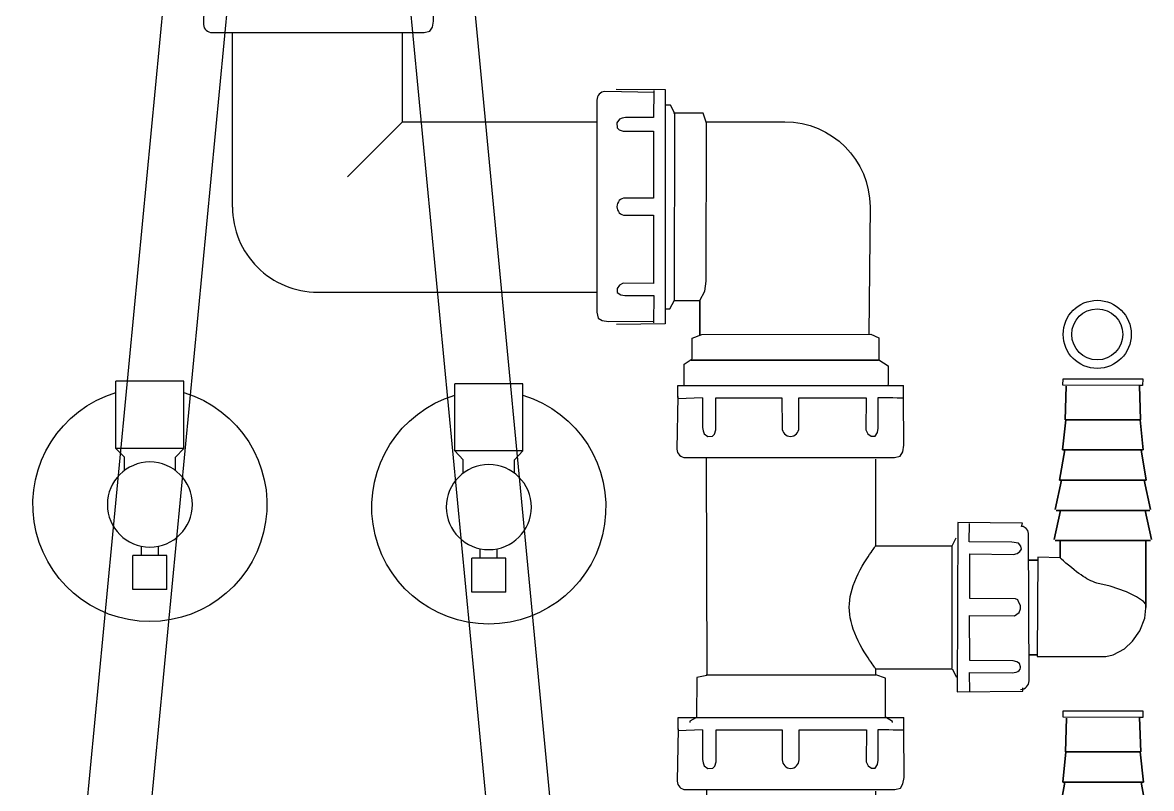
# Model space of a CAD drawing. Header units: millimetres. Extents: x 976 to 9349, y -1578 to 2211.
# Drawn here: x 2377.86 to 2404.39, y 1583.24 to 1601.24 of the extents above; entities that cross this region are included whole.
import ezdxf

# ---------------------------------------------------------------- set-up
doc = ezdxf.new("R2010")
doc.units = ezdxf.units.MM
for name, color, linetype in [('Inst - odpływ', 35, 'Continuous'), ('Inst - woda', 220, 'Continuous'), ('Meble wnętrze', 52, 'Continuous')]:
    doc.layers.add(name, color=color, linetype=linetype)

# ---------------------------------------------------------------- blocks, each defined once
blk = doc.blocks.new('Z$W@#21502')
for p, q in [((3.15, 4.9), (2.35, 4.9)), ((2.35, 4.9), (2.35, 4.1)), ((3.15, 4.9), (3.15, 4.1)), ((3.15, 4.1), (2.35, 4.1)), ((2.55, 4.1), (2.55, 3.88)), ((2.95, 4.1), (2.95, 3.88)), ((2.15, 2.1), (2.15, 1.787)), ((3.35, 2.1), (3.35, 1.787)), ((1.95, 1.579), (2.15, 1.787)), ((3.55, 1.579), (3.35, 1.787)), ((1.95, 1.579), (1.95, 0)), ((3.55, 1.579), (1.95, 1.579)), ((3.55, 1.579), (3.55, 0)), ((3.55, 0), (1.95, 0))]:
    blk.add_line(p, q)
blk.add_circle((2.75, 2.9), 1)
blk.add_arc((2.75, 2.9), 2.75, 286.9124, 253.0876)
blk = doc.blocks.new('Z$W@#28199')
for p, q in [((5, 60), (0, 7.5)), ((6.514, 60), (1.5, 7.5)), ((8.486, 60), (13.5, 7.5)), ((10, 60), (15, 7.5))]:
    blk.add_line(p, q)
blk = doc.blocks.new('Z$W@#17160')
for p, q in [((29.171, 28.973), (29.17, 33.073)), ((33.171, 30.973), (33.17, 33.073)), ((31.877, 29.679), (33.171, 30.973)), ((33.171, 30.973), (37.736, 30.974)), ((31.171, 26.973), (37.737, 26.974)), ((39.64, 24.778), (44.943, 24.778)), ((39.64, 24.496), (39.64, 24.778)), ((39.786, 24.778), (44.579, 24.778)), ((44.943, 24.489), (44.943, 24.778)), ((40.218, 24.488), (39.64, 24.465)), ((39.646, 16.973), (44.949, 16.973)), ((39.646, 16.691), (39.646, 16.973)), ((44.949, 16.684), (44.949, 16.973)), ((40.223, 16.683), (39.645, 16.66))]:
    blk.add_line(p, q)
blk.add_arc((31.171, 28.973), 2, 180, 270.0226)
at = {"lineweight": -3}
for points, knots in [([(28.514, 34.432), (28.514, 34.432), (28.493, 33.262), (28.493, 33.262), (28.493, 33.262), (28.493, 33.157), (28.583, 33.073), (28.693, 33.073), (28.693, 33.073), (28.693, 33.073), (33.68, 33.073), (33.68, 33.073), (33.68, 33.073), (33.68, 33.073), (33.814, 33.106), (33.814, 33.106), (33.814, 33.106), (33.814, 33.106), (33.874, 33.201), (33.874, 33.201), (33.874, 33.201), (33.874, 33.201), (33.899, 33.345), (33.899, 33.345), (33.899, 33.345), (33.899, 33.345), (33.89, 34.424), (33.89, 34.424)], [0, 0, 0, 0, 0.125, 0.125, 0.125, 0.125, 0.25, 0.25, 0.25, 0.25, 0.375, 0.375, 0.375, 0.375, 0.5, 0.5, 0.5, 0.5, 0.625, 0.625, 0.625, 0.625, 0.75, 0.75, 0.75, 0.75, 1, 1, 1, 1]), ([(39.095, 31.664), (39.095, 31.664), (37.925, 31.685), (37.925, 31.685), (37.925, 31.685), (37.821, 31.685), (37.736, 31.595), (37.736, 31.485), (37.736, 31.485), (37.736, 31.485), (37.737, 26.499), (37.737, 26.499), (37.737, 26.499), (37.737, 26.499), (37.769, 26.364), (37.769, 26.364), (37.769, 26.364), (37.769, 26.364), (37.865, 26.304), (37.865, 26.304), (37.865, 26.304), (37.865, 26.304), (38.009, 26.279), (38.009, 26.279), (38.009, 26.279), (38.009, 26.279), (39.087, 26.288), (39.087, 26.288)], [0, 0, 0, 0, 0.125, 0.125, 0.125, 0.125, 0.25, 0.25, 0.25, 0.25, 0.375, 0.375, 0.375, 0.375, 0.5, 0.5, 0.5, 0.5, 0.625, 0.625, 0.625, 0.625, 0.75, 0.75, 0.75, 0.75, 1, 1, 1, 1]), ([(38.193, 31.744), (38.193, 31.744), (39.344, 31.735), (39.344, 31.735), (39.344, 31.735), (39.344, 31.735), (39.344, 26.228), (39.344, 26.228), (39.344, 26.228), (39.344, 26.228), (38.201, 26.212), (38.201, 26.212)], [0, 0, 0, 0, 0.25, 0.25, 0.25, 0.25, 0.5, 0.5, 0.5, 0.5, 1, 1, 1, 1]), ([(39.076, 31.714), (39.076, 31.714), (39.069, 31.079), (39.069, 31.079), (39.069, 31.079), (39.069, 31.079), (38.409, 31.079), (38.409, 31.079), (38.409, 31.079), (38.409, 31.079), (38.334, 31.063), (38.334, 31.063), (38.334, 31.063), (38.334, 31.063), (38.268, 31.04), (38.268, 31.04), (38.268, 31.04), (38.268, 31.04), (38.208, 30.954), (38.208, 30.954), (38.208, 30.954), (38.208, 30.954), (38.216, 30.836), (38.216, 30.836), (38.216, 30.836), (38.216, 30.836), (38.26, 30.789), (38.26, 30.789), (38.26, 30.789), (38.26, 30.789), (38.357, 30.758), (38.357, 30.758), (38.357, 30.758), (38.357, 30.758), (39.069, 30.758), (39.069, 30.758), (39.069, 30.758), (39.069, 30.758), (39.069, 29.182), (39.069, 29.182), (39.069, 29.182), (39.069, 29.182), (38.398, 29.182), (38.398, 29.182), (38.398, 29.182), (38.294, 29.182), (38.209, 29.092), (38.209, 28.981), (38.209, 28.981), (38.209, 28.871), (38.294, 28.781), (38.398, 28.781), (38.398, 28.781), (38.398, 28.781), (39.069, 28.783), (39.069, 28.783), (39.069, 28.783), (39.069, 28.783), (39.069, 27.176), (39.069, 27.176), (39.069, 27.176), (39.069, 27.176), (38.357, 27.184), (38.357, 27.184), (38.357, 27.184), (38.357, 27.184), (38.268, 27.137), (38.268, 27.137), (38.268, 27.137), (38.268, 27.137), (38.216, 27.058), (38.216, 27.058), (38.216, 27.058), (38.216, 27.058), (38.216, 26.964), (38.216, 26.964), (38.216, 26.964), (38.216, 26.964), (38.297, 26.909), (38.297, 26.909), (38.297, 26.909), (38.297, 26.909), (38.394, 26.894), (38.394, 26.894), (38.394, 26.894), (38.394, 26.894), (39.076, 26.894), (39.076, 26.894), (39.076, 26.894), (39.076, 26.894), (39.069, 26.251), (39.069, 26.251)], [0, 0, 0, 0, 0.041667, 0.041667, 0.041667, 0.041667, 0.083333, 0.083333, 0.083333, 0.083333, 0.125, 0.125, 0.125, 0.125, 0.166667, 0.166667, 0.166667, 0.166667, 0.208333, 0.208333, 0.208333, 0.208333, 0.25, 0.25, 0.25, 0.25, 0.291667, 0.291667, 0.291667, 0.291667, 0.333333, 0.333333, 0.333333, 0.333333, 0.375, 0.375, 0.375, 0.375, 0.416667, 0.416667, 0.416667, 0.416667, 0.458333, 0.458333, 0.458333, 0.458333, 0.5, 0.5, 0.5, 0.5, 0.541667, 0.541667, 0.541667, 0.541667, 0.583333, 0.583333, 0.583333, 0.583333, 0.625, 0.625, 0.625, 0.625, 0.666667, 0.666667, 0.666667, 0.666667, 0.708333, 0.708333, 0.708333, 0.708333, 0.75, 0.75, 0.75, 0.75, 0.791667, 0.791667, 0.791667, 0.791667, 0.833333, 0.833333, 0.833333, 0.833333, 0.875, 0.875, 0.875, 0.875, 0.916667, 0.916667, 0.916667, 0.916667, 1, 1, 1, 1]), ([(39.353, 26.582), (39.353, 26.582), (39.454, 26.582), (39.454, 26.582), (39.454, 26.582), (39.454, 26.582), (39.558, 26.781), (39.558, 26.781), (39.558, 26.781), (39.558, 26.781), (39.571, 31.172), (39.571, 31.172), (39.571, 31.172), (39.571, 31.172), (39.467, 31.364), (39.467, 31.364), (39.467, 31.364), (39.467, 31.364), (39.343, 31.369), (39.343, 31.369)], [0, 0, 0, 0, 0.166667, 0.166667, 0.166667, 0.166667, 0.333333, 0.333333, 0.333333, 0.333333, 0.5, 0.5, 0.5, 0.5, 0.666667, 0.666667, 0.666667, 0.666667, 1, 1, 1, 1]), ([(39.554, 26.772), (39.554, 26.772), (40.154, 26.772), (40.154, 26.772), (40.154, 26.772), (40.154, 26.772), (40.154, 26.772), (40.154, 26.772), (40.154, 26.772), (40.154, 26.772), (40.275, 26.994), (40.275, 26.994), (40.275, 26.994), (40.275, 26.994), (40.303, 27.23), (40.303, 27.23), (40.303, 27.23), (40.303, 27.23), (40.317, 30.944), (40.317, 30.944), (40.317, 30.944), (40.317, 30.944), (40.233, 31.179), (40.233, 31.179), (40.233, 31.179), (40.233, 31.179), (39.54, 31.179), (39.54, 31.179)], [0, 0, 0, 0, 0.125, 0.125, 0.125, 0.125, 0.25, 0.25, 0.25, 0.25, 0.375, 0.375, 0.375, 0.375, 0.5, 0.5, 0.5, 0.5, 0.625, 0.625, 0.625, 0.625, 0.75, 0.75, 0.75, 0.75, 1, 1, 1, 1]), ([(40.317, 30.972), (40.317, 30.972), (42.156, 30.976), (42.156, 30.976), (42.156, 30.976), (43.261, 30.976), (44.157, 30.08), (44.157, 28.974), (44.157, 28.974), (44.157, 28.974), (44.128, 25.996), (44.128, 25.996)], [0, 0, 0, 0, 0.25, 0.25, 0.25, 0.25, 0.5, 0.5, 0.5, 0.5, 1, 1, 1, 1]), ([(40.154, 26.772), (40.154, 26.772), (40.154, 26.772), (40.154, 26.772), (40.154, 26.772), (40.154, 26.772), (40.154, 25.972), (40.154, 25.972), (40.154, 25.972), (40.154, 25.972), (40.154, 26.772), (40.154, 26.772)], [0, 0, 0, 0, 0.25, 0.25, 0.25, 0.25, 0.5, 0.5, 0.5, 0.5, 1, 1, 1, 1]), ([(39.786, 24.778), (39.786, 24.778), (39.786, 25.28), (39.786, 25.28), (39.786, 25.28), (39.786, 25.28), (39.98, 25.403), (39.98, 25.403), (39.98, 25.403), (39.98, 25.403), (39.973, 25.888), (39.973, 25.888), (39.973, 25.888), (39.973, 25.888), (40.207, 25.98), (40.207, 25.98), (40.207, 25.98), (40.207, 25.98), (44.177, 25.987), (44.177, 25.987), (44.177, 25.987), (44.177, 25.987), (44.367, 25.896), (44.367, 25.896), (44.367, 25.896), (44.367, 25.896), (44.367, 25.38), (44.367, 25.38), (44.367, 25.38), (44.367, 25.38), (44.587, 25.243), (44.587, 25.243), (44.587, 25.243), (44.587, 25.243), (44.58, 24.833), (44.579, 24.778)], [0, 0, 0, 0, 0.1, 0.1, 0.1, 0.1, 0.2, 0.2, 0.2, 0.2, 0.3, 0.3, 0.3, 0.3, 0.4, 0.4, 0.4, 0.4, 0.5, 0.5, 0.5, 0.5, 0.6, 0.6, 0.6, 0.6, 0.7, 0.7, 0.7, 0.7, 0.8, 0.8, 0.8, 0.8, 0.9867845, 0.9867845, 0.9867845, 0.9867845]), ([(44.358, 25.371), (44.358, 25.371), (39.954, 25.371), (39.954, 25.371), (39.954, 25.371), (39.954, 25.371), (44.358, 25.371), (44.358, 25.371)], [0, 0, 0, 0, 0.333333, 0.333333, 0.333333, 0.333333, 1, 1, 1, 1])]:
    blk.add_open_spline(points, degree=3, knots=knots, dxfattribs=at)
for points, knots in [([(48.693, 24.935), (48.693, 24.935), (48.692, 24.785), (48.692, 24.785), (48.692, 24.785), (48.692, 24.785), (50.488, 24.779), (50.488, 24.779), (50.488, 24.779), (50.488, 24.779), (50.564, 24.779), (50.564, 24.779), (50.564, 24.779), (50.564, 24.779), (50.566, 24.935), (50.566, 24.935), (50.566, 24.935), (50.566, 24.935), (48.693, 24.935), (48.693, 24.935)], [0, 0, 0, 0, 0.166667, 0.166667, 0.166667, 0.166667, 0.333333, 0.333333, 0.333333, 0.333333, 0.5, 0.5, 0.5, 0.5, 0.666667, 0.666667, 0.666667, 0.666667, 1, 1, 1, 1]), ([(48.771, 24.764), (48.771, 24.764), (48.743, 23.972), (48.743, 23.972), (48.743, 23.972), (48.743, 23.972), (50.503, 23.972), (50.503, 23.972), (50.503, 23.972), (50.503, 23.972), (48.743, 23.972), (48.743, 23.972), (48.743, 23.972), (48.743, 23.972), (48.771, 24.764), (48.771, 24.764)], [0, 0, 0, 0, 0.2, 0.2, 0.2, 0.2, 0.4, 0.4, 0.4, 0.4, 0.6, 0.6, 0.6, 0.6, 1, 1, 1, 1]), ([(50.488, 24.785), (50.488, 24.785), (50.488, 24.779), (50.488, 24.779), (50.488, 24.779), (50.488, 24.779), (50.517, 23.972), (50.517, 23.972), (50.517, 23.972), (50.517, 23.972), (50.503, 23.972), (50.503, 23.972), (50.503, 23.972), (50.503, 23.972), (50.576, 23.262), (50.576, 23.262), (50.576, 23.262), (50.576, 23.262), (50.527, 23.262), (50.527, 23.262), (50.527, 23.262), (50.527, 23.262), (50.651, 22.552), (50.651, 22.552), (50.651, 22.552), (50.651, 22.552), (50.601, 22.552), (50.601, 22.552), (50.601, 22.552), (50.601, 22.552), (50.75, 21.866), (50.75, 21.866), (50.75, 21.866), (50.75, 21.866), (50.601, 22.552), (50.601, 22.552), (50.601, 22.552), (50.601, 22.552), (50.651, 22.552), (50.651, 22.552), (50.651, 22.552), (50.651, 22.552), (50.527, 23.262), (50.527, 23.262), (50.527, 23.262), (50.527, 23.262), (50.576, 23.262), (50.576, 23.262), (50.576, 23.262), (50.576, 23.262), (50.503, 23.972), (50.503, 23.972), (50.503, 23.972), (50.503, 23.972), (50.517, 23.972), (50.517, 23.972), (50.517, 23.972), (50.517, 23.972), (50.488, 24.779), (50.488, 24.779), (50.488, 24.779), (50.488, 24.779), (50.488, 24.785), (50.488, 24.785)], [0, 0, 0, 0, 0.058824, 0.058824, 0.058824, 0.058824, 0.117647, 0.117647, 0.117647, 0.117647, 0.176471, 0.176471, 0.176471, 0.176471, 0.235294, 0.235294, 0.235294, 0.235294, 0.294118, 0.294118, 0.294118, 0.294118, 0.352941, 0.352941, 0.352941, 0.352941, 0.411765, 0.411765, 0.411765, 0.411765, 0.470588, 0.470588, 0.470588, 0.470588, 0.529412, 0.529412, 0.529412, 0.529412, 0.588235, 0.588235, 0.588235, 0.588235, 0.647059, 0.647059, 0.647059, 0.647059, 0.705882, 0.705882, 0.705882, 0.705882, 0.764706, 0.764706, 0.764706, 0.764706, 0.823529, 0.823529, 0.823529, 0.823529, 0.882353, 0.882353, 0.882353, 0.882353, 1, 1, 1, 1]), ([(39.641, 24.516), (39.641, 24.516), (39.62, 23.284), (39.62, 23.284), (39.62, 23.284), (39.62, 23.174), (39.709, 23.084), (39.818, 23.084), (39.818, 23.084), (39.818, 23.084), (44.735, 23.085), (44.735, 23.085), (44.735, 23.085), (44.735, 23.085), (44.868, 23.119), (44.868, 23.119), (44.868, 23.119), (44.868, 23.119), (44.926, 23.22), (44.926, 23.22), (44.926, 23.22), (44.926, 23.22), (44.951, 23.372), (44.951, 23.372), (44.951, 23.372), (44.951, 23.372), (44.943, 24.508), (44.943, 24.508)], [0, 0, 0, 0, 0.125, 0.125, 0.125, 0.125, 0.25, 0.25, 0.25, 0.25, 0.375, 0.375, 0.375, 0.375, 0.5, 0.5, 0.5, 0.5, 0.625, 0.625, 0.625, 0.625, 0.75, 0.75, 0.75, 0.75, 1, 1, 1, 1]), ([(40.218, 24.488), (40.218, 24.488), (40.218, 24.488), (40.218, 24.488), (40.218, 24.488), (40.218, 24.488), (40.218, 23.793), (40.218, 23.793), (40.218, 23.793), (40.218, 23.793), (40.233, 23.715), (40.233, 23.715), (40.233, 23.715), (40.233, 23.715), (40.256, 23.644), (40.256, 23.644), (40.256, 23.644), (40.256, 23.644), (40.341, 23.582), (40.341, 23.582), (40.341, 23.582), (40.341, 23.582), (40.457, 23.59), (40.457, 23.59), (40.457, 23.59), (40.457, 23.59), (40.504, 23.637), (40.504, 23.637), (40.504, 23.637), (40.504, 23.637), (40.535, 23.738), (40.535, 23.738), (40.535, 23.738), (40.535, 23.738), (40.535, 24.488), (40.535, 24.488), (40.535, 24.488), (40.535, 24.488), (42.088, 24.488), (42.088, 24.488), (42.088, 24.488), (42.088, 24.488), (42.089, 23.782), (42.089, 23.782), (42.089, 23.782), (42.089, 23.672), (42.177, 23.583), (42.286, 23.583), (42.286, 23.583), (42.395, 23.583), (42.484, 23.672), (42.484, 23.782), (42.484, 23.782), (42.484, 23.782), (42.482, 24.488), (42.482, 24.488), (42.482, 24.488), (42.482, 24.488), (44.067, 24.488), (44.067, 24.488), (44.067, 24.488), (44.067, 24.488), (44.059, 23.738), (44.059, 23.738), (44.059, 23.738), (44.059, 23.738), (44.105, 23.644), (44.105, 23.644), (44.105, 23.644), (44.105, 23.644), (44.183, 23.59), (44.183, 23.59), (44.183, 23.59), (44.183, 23.59), (44.276, 23.59), (44.276, 23.59), (44.276, 23.59), (44.276, 23.59), (44.33, 23.676), (44.33, 23.676), (44.33, 23.676), (44.33, 23.676), (44.345, 23.777), (44.345, 23.777), (44.345, 23.777), (44.345, 23.777), (44.345, 24.496), (44.345, 24.496), (44.345, 24.496), (44.345, 24.496), (44.809, 24.491), (44.943, 24.489)], [0.0416151, 0.0416151, 0.0416151, 0.0416151, 0.0416667, 0.0416667, 0.0416667, 0.0416667, 0.0833333, 0.0833333, 0.0833333, 0.0833333, 0.125, 0.125, 0.125, 0.125, 0.1666667, 0.1666667, 0.1666667, 0.1666667, 0.2083333, 0.2083333, 0.2083333, 0.2083333, 0.25, 0.25, 0.25, 0.25, 0.2916667, 0.2916667, 0.2916667, 0.2916667, 0.3333333, 0.3333333, 0.3333333, 0.3333333, 0.375, 0.375, 0.375, 0.375, 0.4166667, 0.4166667, 0.4166667, 0.4166667, 0.4583333, 0.4583333, 0.4583333, 0.4583333, 0.5, 0.5, 0.5, 0.5, 0.5416667, 0.5416667, 0.5416667, 0.5416667, 0.5833333, 0.5833333, 0.5833333, 0.5833333, 0.625, 0.625, 0.625, 0.625, 0.6666667, 0.6666667, 0.6666667, 0.6666667, 0.7083333, 0.7083333, 0.7083333, 0.7083333, 0.75, 0.75, 0.75, 0.75, 0.7916667, 0.7916667, 0.7916667, 0.7916667, 0.8333333, 0.8333333, 0.8333333, 0.8333333, 0.875, 0.875, 0.875, 0.875, 0.9166667, 0.9166667, 0.9166667, 0.9166667, 0.9879717, 0.9879717, 0.9879717, 0.9879717]), ([(48.757, 23.972), (48.757, 23.972), (48.683, 23.262), (48.683, 23.262), (48.683, 23.262), (48.683, 23.262), (50.527, 23.262), (50.527, 23.262), (50.527, 23.262), (50.527, 23.262), (48.683, 23.262), (48.683, 23.262), (48.683, 23.262), (48.683, 23.262), (48.757, 23.972), (48.757, 23.972)], [0, 0, 0, 0, 0.2, 0.2, 0.2, 0.2, 0.4, 0.4, 0.4, 0.4, 0.6, 0.6, 0.6, 0.6, 1, 1, 1, 1]), ([(44.682, 16.856), (44.682, 16.873), (44.682, 16.883), (44.682, 16.883), (44.682, 16.883), (44.682, 16.883), (44.521, 16.98), (44.521, 16.98), (44.521, 16.98), (44.521, 16.98), (44.521, 17.902), (44.521, 17.902), (44.521, 17.902), (44.521, 17.902), (44.291, 17.974), (44.291, 17.974), (44.291, 17.974), (44.291, 17.974), (44.29, 18.119), (44.29, 18.119), (44.29, 18.119), (44.29, 18.119), (44.289, 18.121), (44.289, 18.121), (44.289, 18.121), (44.289, 18.121), (44.285, 18.126), (44.285, 18.126), (44.285, 18.126), (44.285, 18.126), (44.279, 18.134), (44.279, 18.134), (44.279, 18.134), (44.279, 18.134), (44.271, 18.146), (44.271, 18.146), (44.271, 18.146), (44.271, 18.146), (44.261, 18.16), (44.261, 18.16), (44.261, 18.16), (44.261, 18.16), (44.247, 18.179), (44.247, 18.179), (44.247, 18.179), (44.247, 18.179), (44.229, 18.204), (44.229, 18.204), (44.229, 18.204), (44.229, 18.204), (44.207, 18.236), (44.207, 18.236), (44.207, 18.236), (44.207, 18.236), (44.18, 18.276), (44.18, 18.276), (44.18, 18.276), (44.18, 18.276), (44.147, 18.323), (44.147, 18.323), (44.147, 18.323), (44.147, 18.323), (44.11, 18.38), (44.11, 18.38), (44.11, 18.38), (44.11, 18.38), (44.068, 18.445), (44.068, 18.445), (44.068, 18.445), (44.068, 18.445), (44.023, 18.518), (44.023, 18.518), (44.023, 18.518), (44.023, 18.518), (43.976, 18.597), (43.976, 18.597), (43.976, 18.597), (43.976, 18.597), (43.928, 18.683), (43.928, 18.683), (43.928, 18.683), (43.928, 18.683), (43.881, 18.773), (43.881, 18.773), (43.881, 18.773), (43.881, 18.773), (43.838, 18.865), (43.838, 18.865), (43.838, 18.865), (43.838, 18.865), (43.798, 18.957), (43.798, 18.957), (43.798, 18.957), (43.798, 18.957), (43.764, 19.048), (43.764, 19.048), (43.764, 19.048), (43.764, 19.048), (43.734, 19.138), (43.734, 19.138), (43.734, 19.138), (43.734, 19.138), (43.711, 19.227), (43.711, 19.227), (43.711, 19.227), (43.711, 19.227), (43.693, 19.313), (43.693, 19.313), (43.693, 19.313), (43.693, 19.313), (43.68, 19.398), (43.68, 19.398), (43.68, 19.398), (43.68, 19.398), (43.672, 19.482), (43.672, 19.482), (43.672, 19.482), (43.672, 19.482), (43.67, 19.564), (43.67, 19.564), (43.67, 19.564), (43.67, 19.564), (43.672, 19.646), (43.672, 19.646), (43.672, 19.646), (43.672, 19.646), (43.68, 19.73), (43.68, 19.73), (43.68, 19.73), (43.68, 19.73), (43.693, 19.815), (43.693, 19.815), (43.693, 19.815), (43.693, 19.815), (43.711, 19.901), (43.711, 19.901), (43.711, 19.901), (43.711, 19.901), (43.734, 19.99), (43.734, 19.99), (43.734, 19.99), (43.734, 19.99), (43.764, 20.08), (43.764, 20.08), (43.764, 20.08), (43.764, 20.08), (43.798, 20.171), (43.798, 20.171), (43.798, 20.171), (43.798, 20.171), (43.838, 20.263), (43.838, 20.263), (43.838, 20.263), (43.838, 20.263), (43.881, 20.355), (43.881, 20.355), (43.881, 20.355), (43.881, 20.355), (43.928, 20.445), (43.928, 20.445), (43.928, 20.445), (43.928, 20.445), (43.976, 20.531), (43.976, 20.531), (43.976, 20.531), (43.976, 20.531), (44.023, 20.61), (44.023, 20.61), (44.023, 20.61), (44.023, 20.61), (44.068, 20.683), (44.068, 20.683), (44.068, 20.683), (44.068, 20.683), (44.11, 20.748), (44.11, 20.748), (44.11, 20.748), (44.11, 20.748), (44.148, 20.805), (44.148, 20.805), (44.148, 20.805), (44.148, 20.805), (44.18, 20.852), (44.18, 20.852), (44.18, 20.852), (44.18, 20.852), (44.207, 20.892), (44.207, 20.892), (44.207, 20.892), (44.207, 20.892), (44.23, 20.924), (44.23, 20.924), (44.23, 20.924), (44.23, 20.924), (44.247, 20.949), (44.247, 20.949), (44.247, 20.949), (44.247, 20.949), (44.261, 20.968), (44.261, 20.968), (44.261, 20.968), (44.261, 20.968), (44.271, 20.982), (44.271, 20.982), (44.271, 20.982), (44.271, 20.982), (44.279, 20.994), (44.279, 20.994), (44.279, 20.994), (44.279, 20.994), (44.285, 21.002), (44.285, 21.002), (44.285, 21.002), (44.285, 21.002), (44.289, 21.007), (44.289, 21.007), (44.289, 21.007), (44.289, 21.007), (44.29, 21.009), (44.29, 21.009), (44.29, 21.009), (44.29, 21.009), (44.291, 23.046), (44.291, 23.046)], [0.1627991, 0.1627991, 0.1627991, 0.1627991, 0.1641791, 0.1641791, 0.1641791, 0.1641791, 0.1791045, 0.1791045, 0.1791045, 0.1791045, 0.1940299, 0.1940299, 0.1940299, 0.1940299, 0.2089552, 0.2089552, 0.2089552, 0.2089552, 0.2238806, 0.2238806, 0.2238806, 0.2238806, 0.238806, 0.238806, 0.238806, 0.238806, 0.2537313, 0.2537313, 0.2537313, 0.2537313, 0.2686567, 0.2686567, 0.2686567, 0.2686567, 0.2835821, 0.2835821, 0.2835821, 0.2835821, 0.2985075, 0.2985075, 0.2985075, 0.2985075, 0.3134328, 0.3134328, 0.3134328, 0.3134328, 0.3283582, 0.3283582, 0.3283582, 0.3283582, 0.3432836, 0.3432836, 0.3432836, 0.3432836, 0.358209, 0.358209, 0.358209, 0.358209, 0.3731343, 0.3731343, 0.3731343, 0.3731343, 0.3880597, 0.3880597, 0.3880597, 0.3880597, 0.4029851, 0.4029851, 0.4029851, 0.4029851, 0.4179104, 0.4179104, 0.4179104, 0.4179104, 0.4328358, 0.4328358, 0.4328358, 0.4328358, 0.4477612, 0.4477612, 0.4477612, 0.4477612, 0.4626866, 0.4626866, 0.4626866, 0.4626866, 0.4776119, 0.4776119, 0.4776119, 0.4776119, 0.4925373, 0.4925373, 0.4925373, 0.4925373, 0.5074627, 0.5074627, 0.5074627, 0.5074627, 0.5223881, 0.5223881, 0.5223881, 0.5223881, 0.5373134, 0.5373134, 0.5373134, 0.5373134, 0.5522388, 0.5522388, 0.5522388, 0.5522388, 0.5671642, 0.5671642, 0.5671642, 0.5671642, 0.5820896, 0.5820896, 0.5820896, 0.5820896, 0.5970149, 0.5970149, 0.5970149, 0.5970149, 0.6119403, 0.6119403, 0.6119403, 0.6119403, 0.6268657, 0.6268657, 0.6268657, 0.6268657, 0.641791, 0.641791, 0.641791, 0.641791, 0.6567164, 0.6567164, 0.6567164, 0.6567164, 0.6716418, 0.6716418, 0.6716418, 0.6716418, 0.6865672, 0.6865672, 0.6865672, 0.6865672, 0.7014925, 0.7014925, 0.7014925, 0.7014925, 0.7164179, 0.7164179, 0.7164179, 0.7164179, 0.7313433, 0.7313433, 0.7313433, 0.7313433, 0.7462687, 0.7462687, 0.7462687, 0.7462687, 0.761194, 0.761194, 0.761194, 0.761194, 0.7761194, 0.7761194, 0.7761194, 0.7761194, 0.7910448, 0.7910448, 0.7910448, 0.7910448, 0.8059701, 0.8059701, 0.8059701, 0.8059701, 0.8208955, 0.8208955, 0.8208955, 0.8208955, 0.8358209, 0.8358209, 0.8358209, 0.8358209, 0.8507463, 0.8507463, 0.8507463, 0.8507463, 0.8656716, 0.8656716, 0.8656716, 0.8656716, 0.880597, 0.880597, 0.880597, 0.880597, 0.8955224, 0.8955224, 0.8955224, 0.8955224, 0.9104478, 0.9104478, 0.9104478, 0.9104478, 0.9253731, 0.9253731, 0.9253731, 0.9253731, 0.9402985, 0.9402985, 0.9402985, 0.9402985, 0.9552239, 0.9552239, 0.9552239, 0.9552239, 0.9701493, 0.9701493, 0.9701493, 0.9701493, 1, 1, 1, 1]), ([(40.307, 23.064), (40.307, 23.064), (40.32, 17.959), (40.32, 17.959), (40.32, 17.959), (40.32, 17.959), (40.084, 17.918), (40.084, 17.918), (40.084, 17.918), (40.084, 17.918), (40.077, 16.978), (40.077, 16.978), (40.077, 16.978), (40.077, 16.978), (39.922, 16.89), (39.922, 16.89), (39.922, 16.89), (39.922, 16.89), (39.922, 16.878), (39.922, 16.856)], [0, 0, 0, 0, 0.01492537, 0.01492537, 0.01492537, 0.01492537, 0.02985075, 0.02985075, 0.02985075, 0.02985075, 0.04477612, 0.04477612, 0.04477612, 0.04477612, 0.05970149, 0.05970149, 0.05970149, 0.05970149, 0.06125438, 0.06125438, 0.06125438, 0.06125438]), ([(48.732, 23.262), (48.732, 23.262), (48.608, 22.552), (48.608, 22.552), (48.608, 22.552), (48.608, 22.552), (48.658, 22.552), (48.658, 22.552), (48.658, 22.552), (48.658, 22.552), (48.608, 22.552), (48.608, 22.552), (48.608, 22.552), (48.608, 22.552), (48.732, 23.262), (48.732, 23.262)], [0, 0, 0, 0, 0.2, 0.2, 0.2, 0.2, 0.4, 0.4, 0.4, 0.4, 0.6, 0.6, 0.6, 0.6, 1, 1, 1, 1]), ([(48.658, 22.552), (48.658, 22.552), (48.509, 21.867), (48.509, 21.867), (48.509, 21.867), (48.509, 21.867), (48.658, 22.552), (48.658, 22.552), (48.658, 22.552), (48.658, 22.552), (50.601, 22.552), (50.601, 22.552), (50.601, 22.552), (50.601, 22.552), (48.658, 22.552), (48.658, 22.552)], [0, 0, 0, 0, 0.2, 0.2, 0.2, 0.2, 0.4, 0.4, 0.4, 0.4, 0.6, 0.6, 0.6, 0.6, 1, 1, 1, 1]), ([(47.697, 17.633), (47.807, 17.633), (47.896, 17.724), (47.896, 17.836), (47.896, 17.836), (47.896, 17.836), (47.882, 21.302), (47.882, 21.302), (47.882, 21.302), (47.882, 21.302), (47.865, 21.368), (47.865, 21.368), (47.865, 21.368), (47.865, 21.368), (47.827, 21.415), (47.827, 21.415), (47.827, 21.415), (47.827, 21.415), (47.758, 21.467), (47.758, 21.467), (47.758, 21.467), (47.758, 21.467), (47.721, 21.463), (47.721, 21.463), (47.721, 21.463), (47.721, 21.463), (47.737, 21.544), (47.737, 21.544), (47.737, 21.544), (47.737, 21.544), (46.221, 21.56), (46.221, 21.56), (46.221, 21.56), (46.221, 21.56), (46.202, 17.58), (46.202, 17.58), (46.202, 17.58), (46.202, 17.58), (47.748, 17.592), (47.748, 17.592), (47.748, 17.592), (47.748, 17.592), (47.747, 17.669), (47.747, 17.669)], [0, 0, 0, 0, 0.083333, 0.083333, 0.083333, 0.083333, 0.166667, 0.166667, 0.166667, 0.166667, 0.25, 0.25, 0.25, 0.25, 0.333333, 0.333333, 0.333333, 0.333333, 0.416667, 0.416667, 0.416667, 0.416667, 0.5, 0.5, 0.5, 0.5, 0.583333, 0.583333, 0.583333, 0.583333, 0.666667, 0.666667, 0.666667, 0.666667, 0.75, 0.75, 0.75, 0.75, 0.833333, 0.833333, 0.833333, 0.833333, 1, 1, 1, 1]), ([(48.529, 21.842), (48.529, 21.842), (48.632, 21.842), (48.632, 21.842), (48.632, 21.842), (48.632, 21.842), (48.489, 21.156), (48.489, 21.156), (48.489, 21.156), (48.489, 21.156), (48.632, 21.842), (48.632, 21.842), (48.632, 21.842), (48.632, 21.842), (50.627, 21.842), (50.627, 21.842), (50.627, 21.842), (50.627, 21.842), (50.77, 21.156), (50.77, 21.156), (50.77, 21.156), (50.77, 21.156), (50.627, 21.842), (50.627, 21.842), (50.627, 21.842), (50.627, 21.842), (50.731, 21.842), (50.731, 21.842), (50.731, 21.842), (50.731, 21.842), (50.627, 21.842), (50.627, 21.842), (50.627, 21.842), (50.627, 21.842), (48.632, 21.842), (48.632, 21.842), (48.632, 21.842), (48.632, 21.842), (48.529, 21.842), (48.529, 21.842)], [0, 0, 0, 0, 0.090909, 0.090909, 0.090909, 0.090909, 0.181818, 0.181818, 0.181818, 0.181818, 0.272727, 0.272727, 0.272727, 0.272727, 0.363636, 0.363636, 0.363636, 0.363636, 0.454545, 0.454545, 0.454545, 0.454545, 0.545455, 0.545455, 0.545455, 0.545455, 0.636364, 0.636364, 0.636364, 0.636364, 0.727273, 0.727273, 0.727273, 0.727273, 0.818182, 0.818182, 0.818182, 0.818182, 1, 1, 1, 1]), ([(46.502, 17.577), (46.502, 17.577), (46.498, 18.035), (46.498, 18.035), (46.498, 18.035), (46.498, 18.035), (47.497, 18.025), (47.497, 18.025), (47.497, 18.025), (47.497, 18.025), (47.545, 18.029), (47.545, 18.029), (47.545, 18.029), (47.545, 18.029), (47.59, 18.04), (47.59, 18.04), (47.59, 18.04), (47.59, 18.04), (47.629, 18.058), (47.629, 18.058), (47.629, 18.058), (47.629, 18.058), (47.661, 18.082), (47.661, 18.082), (47.661, 18.082), (47.661, 18.082), (47.684, 18.112), (47.684, 18.112), (47.684, 18.112), (47.684, 18.112), (47.695, 18.144), (47.695, 18.144), (47.695, 18.144), (47.695, 18.144), (47.697, 18.162), (47.697, 18.162), (47.697, 18.162), (47.697, 18.162), (47.671, 18.242), (47.671, 18.242), (47.671, 18.242), (47.671, 18.242), (47.609, 18.279), (47.609, 18.279), (47.609, 18.279), (47.609, 18.279), (47.525, 18.309), (47.525, 18.309), (47.525, 18.309), (47.525, 18.309), (46.501, 18.311), (46.501, 18.311), (46.501, 18.311), (46.501, 18.311), (46.497, 19.371), (46.497, 19.371), (46.497, 19.371), (46.497, 19.371), (47.556, 19.367), (47.556, 19.367), (47.556, 19.367), (47.556, 19.367), (47.664, 19.445), (47.664, 19.445), (47.664, 19.445), (47.664, 19.445), (47.696, 19.525), (47.696, 19.525), (47.696, 19.525), (47.696, 19.525), (47.692, 19.607), (47.692, 19.607), (47.692, 19.607), (47.692, 19.607), (47.656, 19.675), (47.656, 19.675), (47.656, 19.675), (47.656, 19.675), (47.633, 19.74), (47.633, 19.74), (47.633, 19.74), (47.633, 19.74), (47.579, 19.767), (47.579, 19.767), (47.579, 19.767), (47.579, 19.767), (46.503, 19.772), (46.503, 19.772), (46.503, 19.772), (46.503, 19.772), (46.501, 20.821), (46.501, 20.821), (46.501, 20.821), (46.501, 20.821), (47.529, 20.803), (47.529, 20.803), (47.529, 20.803), (47.529, 20.803), (47.615, 20.832), (47.615, 20.832), (47.615, 20.832), (47.615, 20.832), (47.68, 20.874), (47.68, 20.874), (47.68, 20.874), (47.68, 20.874), (47.717, 20.932), (47.717, 20.932), (47.717, 20.932), (47.717, 20.932), (47.698, 21.004), (47.698, 21.004), (47.698, 21.004), (47.698, 21.004), (47.645, 21.073), (47.645, 21.073), (47.645, 21.073), (47.645, 21.073), (47.492, 21.097), (47.492, 21.097), (47.492, 21.097), (47.492, 21.097), (46.491, 21.104), (46.491, 21.104), (46.491, 21.104), (46.491, 21.104), (46.492, 21.531), (46.492, 21.531)], [0, 0, 0, 0, 0.030303, 0.030303, 0.030303, 0.030303, 0.060606, 0.060606, 0.060606, 0.060606, 0.090909, 0.090909, 0.090909, 0.090909, 0.121212, 0.121212, 0.121212, 0.121212, 0.151515, 0.151515, 0.151515, 0.151515, 0.181818, 0.181818, 0.181818, 0.181818, 0.212121, 0.212121, 0.212121, 0.212121, 0.242424, 0.242424, 0.242424, 0.242424, 0.272727, 0.272727, 0.272727, 0.272727, 0.30303, 0.30303, 0.30303, 0.30303, 0.333333, 0.333333, 0.333333, 0.333333, 0.363636, 0.363636, 0.363636, 0.363636, 0.393939, 0.393939, 0.393939, 0.393939, 0.424242, 0.424242, 0.424242, 0.424242, 0.454545, 0.454545, 0.454545, 0.454545, 0.484848, 0.484848, 0.484848, 0.484848, 0.515152, 0.515152, 0.515152, 0.515152, 0.545455, 0.545455, 0.545455, 0.545455, 0.575758, 0.575758, 0.575758, 0.575758, 0.606061, 0.606061, 0.606061, 0.606061, 0.636364, 0.636364, 0.636364, 0.636364, 0.666667, 0.666667, 0.666667, 0.666667, 0.69697, 0.69697, 0.69697, 0.69697, 0.727273, 0.727273, 0.727273, 0.727273, 0.757576, 0.757576, 0.757576, 0.757576, 0.787879, 0.787879, 0.787879, 0.787879, 0.818182, 0.818182, 0.818182, 0.818182, 0.848485, 0.848485, 0.848485, 0.848485, 0.878788, 0.878788, 0.878788, 0.878788, 0.909091, 0.909091, 0.909091, 0.909091, 0.939394, 0.939394, 0.939394, 0.939394, 1, 1, 1, 1]), ([(44.29, 21.009), (44.29, 21.009), (46.084, 21.009), (46.084, 21.009), (46.084, 21.009), (46.084, 21.009), (46.181, 21.199), (46.181, 21.199)], [0, 0, 0, 0, 0.333333, 0.333333, 0.333333, 0.333333, 1, 1, 1, 1]), ([(48.623, 20.726), (48.623, 20.726), (48.633, 20.718), (48.633, 20.718), (48.633, 20.718), (48.633, 20.718), (48.661, 20.693), (48.661, 20.693), (48.661, 20.693), (48.661, 20.693), (48.705, 20.654), (48.705, 20.654), (48.705, 20.654), (48.705, 20.654), (48.762, 20.605), (48.762, 20.605), (48.762, 20.605), (48.762, 20.605), (48.825, 20.551), (48.825, 20.551), (48.825, 20.551), (48.825, 20.551), (48.89, 20.497), (48.89, 20.497), (48.89, 20.497), (48.89, 20.497), (48.952, 20.447), (48.952, 20.447), (48.952, 20.447), (48.952, 20.447), (49.011, 20.401), (49.011, 20.401), (49.011, 20.401), (49.011, 20.401), (49.066, 20.36), (49.066, 20.36), (49.066, 20.36), (49.066, 20.36), (49.117, 20.324), (49.117, 20.324), (49.117, 20.324), (49.117, 20.324), (49.165, 20.291), (49.165, 20.291), (49.165, 20.291), (49.165, 20.291), (49.211, 20.262), (49.211, 20.262), (49.211, 20.262), (49.211, 20.262), (49.256, 20.235), (49.256, 20.235), (49.256, 20.235), (49.256, 20.235), (49.3, 20.211), (49.3, 20.211), (49.3, 20.211), (49.3, 20.211), (49.345, 20.188), (49.345, 20.188), (49.345, 20.188), (49.345, 20.188), (49.392, 20.168), (49.392, 20.168), (49.392, 20.168), (49.392, 20.168), (49.44, 20.15), (49.44, 20.15), (49.44, 20.15), (49.44, 20.15), (49.49, 20.135), (49.49, 20.135), (49.49, 20.135), (49.49, 20.135), (49.802, 20.064), (49.802, 20.064), (49.802, 20.064), (49.802, 20.064), (50.188, 19.927), (50.188, 19.927), (50.188, 19.927), (50.188, 19.927), (50.423, 19.81), (50.423, 19.81), (50.423, 19.81), (50.423, 19.81), (50.584, 19.699), (50.584, 19.699), (50.584, 19.699), (50.584, 19.699), (50.636, 19.639), (50.636, 19.639), (50.636, 19.639), (50.636, 19.639), (50.65, 19.623), (50.65, 19.623), (50.65, 19.623), (50.65, 19.623), (50.614, 19.311), (50.614, 19.311), (50.614, 19.311), (50.614, 19.311), (50.501, 19.011), (50.501, 19.011), (50.501, 19.011), (50.501, 19.011), (50.328, 18.769), (50.328, 18.769), (50.328, 18.769), (50.328, 18.769), (50.138, 18.59), (50.138, 18.59), (50.138, 18.59), (50.138, 18.59), (49.871, 18.45), (49.871, 18.45), (49.871, 18.45), (49.871, 18.45), (49.697, 18.409), (49.697, 18.409), (49.697, 18.409), (49.697, 18.409), (48.083, 18.406), (48.083, 18.406), (48.083, 18.406), (48.083, 18.406), (48.084, 18.444), (48.084, 18.444), (48.084, 18.444), (48.084, 18.444), (48.101, 20.743), (48.101, 20.743), (48.101, 20.743), (48.101, 20.743), (48.623, 20.726), (48.623, 20.726)], [0, 0, 0, 0, 0.028571, 0.028571, 0.028571, 0.028571, 0.057143, 0.057143, 0.057143, 0.057143, 0.085714, 0.085714, 0.085714, 0.085714, 0.114286, 0.114286, 0.114286, 0.114286, 0.142857, 0.142857, 0.142857, 0.142857, 0.171429, 0.171429, 0.171429, 0.171429, 0.2, 0.2, 0.2, 0.2, 0.228571, 0.228571, 0.228571, 0.228571, 0.257143, 0.257143, 0.257143, 0.257143, 0.285714, 0.285714, 0.285714, 0.285714, 0.314286, 0.314286, 0.314286, 0.314286, 0.342857, 0.342857, 0.342857, 0.342857, 0.371429, 0.371429, 0.371429, 0.371429, 0.4, 0.4, 0.4, 0.4, 0.428571, 0.428571, 0.428571, 0.428571, 0.457143, 0.457143, 0.457143, 0.457143, 0.485714, 0.485714, 0.485714, 0.485714, 0.514286, 0.514286, 0.514286, 0.514286, 0.542857, 0.542857, 0.542857, 0.542857, 0.571429, 0.571429, 0.571429, 0.571429, 0.6, 0.6, 0.6, 0.6, 0.628571, 0.628571, 0.628571, 0.628571, 0.657143, 0.657143, 0.657143, 0.657143, 0.685714, 0.685714, 0.685714, 0.685714, 0.714286, 0.714286, 0.714286, 0.714286, 0.742857, 0.742857, 0.742857, 0.742857, 0.771429, 0.771429, 0.771429, 0.771429, 0.8, 0.8, 0.8, 0.8, 0.828571, 0.828571, 0.828571, 0.828571, 0.857143, 0.857143, 0.857143, 0.857143, 0.885714, 0.885714, 0.885714, 0.885714, 0.914286, 0.914286, 0.914286, 0.914286, 0.942857, 0.942857, 0.942857, 0.942857, 1, 1, 1, 1]), ([(48.508, 21.132), (48.508, 21.132), (50.636, 21.132), (50.636, 21.132), (50.636, 21.132), (50.636, 21.132), (48.508, 21.132), (48.508, 21.132)], [0, 0, 0, 0, 0.333333, 0.333333, 0.333333, 0.333333, 1, 1, 1, 1]), ([(48.623, 21.132), (48.623, 21.132), (48.623, 20.726), (48.623, 20.726), (48.623, 20.726), (48.623, 20.726), (48.623, 21.132), (48.623, 21.132)], [0, 0, 0, 0, 0.333333, 0.333333, 0.333333, 0.333333, 1, 1, 1, 1]), ([(50.636, 21.132), (50.636, 21.132), (50.636, 19.639), (50.636, 19.639), (50.636, 19.639), (50.636, 19.639), (50.636, 19.56), (50.636, 19.56), (50.636, 19.56), (50.636, 19.56), (50.636, 19.639), (50.636, 19.639), (50.636, 19.639), (50.636, 19.639), (50.636, 21.132), (50.636, 21.132), (50.636, 21.132), (50.636, 21.132), (50.751, 21.132), (50.751, 21.132), (50.751, 21.132), (50.751, 21.132), (50.636, 21.132), (50.636, 21.132)], [0, 0, 0, 0, 0.142857, 0.142857, 0.142857, 0.142857, 0.285714, 0.285714, 0.285714, 0.285714, 0.428571, 0.428571, 0.428571, 0.428571, 0.571429, 0.571429, 0.571429, 0.571429, 0.714286, 0.714286, 0.714286, 0.714286, 1, 1, 1, 1]), ([(48.095, 20.676), (48.095, 20.676), (47.896, 20.676), (47.896, 20.676), (47.896, 20.676), (47.896, 20.676), (48.095, 20.676), (48.095, 20.676)], [0, 0, 0, 0, 0.333333, 0.333333, 0.333333, 0.333333, 1, 1, 1, 1]), ([(48.095, 18.444), (48.095, 18.444), (48.084, 18.444), (48.084, 18.444), (48.084, 18.444), (48.084, 18.444), (47.896, 18.444), (47.896, 18.444), (47.896, 18.444), (47.896, 18.444), (48.095, 18.444), (48.095, 18.444)], [0, 0, 0, 0, 0.25, 0.25, 0.25, 0.25, 0.5, 0.5, 0.5, 0.5, 1, 1, 1, 1]), ([(44.29, 18.119), (44.29, 18.119), (46.084, 18.119), (46.084, 18.119), (46.084, 18.119), (46.084, 18.119), (46.189, 17.921), (46.189, 17.921)], [0, 0, 0, 0, 0.333333, 0.333333, 0.333333, 0.333333, 1, 1, 1, 1]), ([(48.699, 17.13), (48.699, 17.13), (48.698, 16.98), (48.698, 16.98), (48.698, 16.98), (48.698, 16.98), (50.494, 16.974), (50.494, 16.974), (50.494, 16.974), (50.494, 16.974), (50.57, 16.974), (50.57, 16.974), (50.57, 16.974), (50.57, 16.974), (50.572, 17.13), (50.572, 17.13), (50.572, 17.13), (50.572, 17.13), (48.699, 17.13), (48.699, 17.13)], [0, 0, 0, 0, 0.166667, 0.166667, 0.166667, 0.166667, 0.333333, 0.333333, 0.333333, 0.333333, 0.5, 0.5, 0.5, 0.5, 0.666667, 0.666667, 0.666667, 0.666667, 1, 1, 1, 1]), ([(50.494, 16.98), (50.494, 16.98), (50.494, 16.974), (50.494, 16.974), (50.494, 16.974), (50.494, 16.974), (50.522, 16.167), (50.522, 16.167), (50.522, 16.167), (50.522, 16.167), (50.508, 16.167), (50.508, 16.167), (50.508, 16.167), (50.508, 16.167), (50.582, 15.457), (50.582, 15.457), (50.582, 15.457), (50.582, 15.457), (50.533, 15.457), (50.533, 15.457), (50.533, 15.457), (50.533, 15.457), (50.657, 14.747), (50.657, 14.747), (50.657, 14.747), (50.657, 14.747), (50.607, 14.747), (50.607, 14.747), (50.607, 14.747), (50.607, 14.747), (50.756, 14.061), (50.756, 14.061), (50.756, 14.061), (50.756, 14.061), (50.607, 14.747), (50.607, 14.747), (50.607, 14.747), (50.607, 14.747), (50.657, 14.747), (50.657, 14.747), (50.657, 14.747), (50.657, 14.747), (50.533, 15.457), (50.533, 15.457), (50.533, 15.457), (50.533, 15.457), (50.582, 15.457), (50.582, 15.457), (50.582, 15.457), (50.582, 15.457), (50.508, 16.167), (50.508, 16.167), (50.508, 16.167), (50.508, 16.167), (50.522, 16.167), (50.522, 16.167), (50.522, 16.167), (50.522, 16.167), (50.494, 16.974), (50.494, 16.974), (50.494, 16.974), (50.494, 16.974), (50.494, 16.98), (50.494, 16.98)], [0, 0, 0, 0, 0.058824, 0.058824, 0.058824, 0.058824, 0.117647, 0.117647, 0.117647, 0.117647, 0.176471, 0.176471, 0.176471, 0.176471, 0.235294, 0.235294, 0.235294, 0.235294, 0.294118, 0.294118, 0.294118, 0.294118, 0.352941, 0.352941, 0.352941, 0.352941, 0.411765, 0.411765, 0.411765, 0.411765, 0.470588, 0.470588, 0.470588, 0.470588, 0.529412, 0.529412, 0.529412, 0.529412, 0.588235, 0.588235, 0.588235, 0.588235, 0.647059, 0.647059, 0.647059, 0.647059, 0.705882, 0.705882, 0.705882, 0.705882, 0.764706, 0.764706, 0.764706, 0.764706, 0.823529, 0.823529, 0.823529, 0.823529, 0.882353, 0.882353, 0.882353, 0.882353, 1, 1, 1, 1]), ([(39.646, 16.711), (39.646, 16.711), (39.626, 15.479), (39.626, 15.479), (39.626, 15.479), (39.626, 15.369), (39.714, 15.279), (39.824, 15.279), (39.824, 15.279), (39.824, 15.279), (44.741, 15.28), (44.741, 15.28), (44.741, 15.28), (44.741, 15.28), (44.874, 15.314), (44.874, 15.314), (44.874, 15.314), (44.874, 15.314), (44.932, 15.415), (44.932, 15.415), (44.932, 15.415), (44.932, 15.415), (44.957, 15.567), (44.957, 15.567), (44.957, 15.567), (44.957, 15.567), (44.949, 16.703), (44.949, 16.703)], [0, 0, 0, 0, 0.125, 0.125, 0.125, 0.125, 0.25, 0.25, 0.25, 0.25, 0.375, 0.375, 0.375, 0.375, 0.5, 0.5, 0.5, 0.5, 0.625, 0.625, 0.625, 0.625, 0.75, 0.75, 0.75, 0.75, 1, 1, 1, 1]), ([(40.223, 16.683), (40.223, 16.683), (40.223, 16.683), (40.223, 16.683), (40.223, 16.683), (40.223, 16.683), (40.223, 15.988), (40.223, 15.988), (40.223, 15.988), (40.223, 15.988), (40.239, 15.91), (40.239, 15.91), (40.239, 15.91), (40.239, 15.91), (40.262, 15.839), (40.262, 15.839), (40.262, 15.839), (40.262, 15.839), (40.347, 15.777), (40.347, 15.777), (40.347, 15.777), (40.347, 15.777), (40.463, 15.785), (40.463, 15.785), (40.463, 15.785), (40.463, 15.785), (40.509, 15.832), (40.509, 15.832), (40.509, 15.832), (40.509, 15.832), (40.54, 15.933), (40.54, 15.933), (40.54, 15.933), (40.54, 15.933), (40.54, 16.683), (40.54, 16.683), (40.54, 16.683), (40.54, 16.683), (42.094, 16.683), (42.094, 16.683), (42.094, 16.683), (42.094, 16.683), (42.095, 15.977), (42.095, 15.977), (42.095, 15.977), (42.095, 15.867), (42.183, 15.778), (42.292, 15.778), (42.292, 15.778), (42.401, 15.778), (42.49, 15.867), (42.49, 15.977), (42.49, 15.977), (42.49, 15.977), (42.488, 16.683), (42.488, 16.683), (42.488, 16.683), (42.488, 16.683), (44.073, 16.683), (44.073, 16.683), (44.073, 16.683), (44.073, 16.683), (44.065, 15.933), (44.065, 15.933), (44.065, 15.933), (44.065, 15.933), (44.111, 15.839), (44.111, 15.839), (44.111, 15.839), (44.111, 15.839), (44.189, 15.785), (44.189, 15.785), (44.189, 15.785), (44.189, 15.785), (44.281, 15.785), (44.281, 15.785), (44.281, 15.785), (44.281, 15.785), (44.336, 15.871), (44.336, 15.871), (44.336, 15.871), (44.336, 15.871), (44.351, 15.972), (44.351, 15.972), (44.351, 15.972), (44.351, 15.972), (44.351, 16.691), (44.351, 16.691), (44.351, 16.691), (44.351, 16.691), (44.815, 16.686), (44.949, 16.684)], [0.0416151, 0.0416151, 0.0416151, 0.0416151, 0.0416667, 0.0416667, 0.0416667, 0.0416667, 0.0833333, 0.0833333, 0.0833333, 0.0833333, 0.125, 0.125, 0.125, 0.125, 0.1666667, 0.1666667, 0.1666667, 0.1666667, 0.2083333, 0.2083333, 0.2083333, 0.2083333, 0.25, 0.25, 0.25, 0.25, 0.2916667, 0.2916667, 0.2916667, 0.2916667, 0.3333333, 0.3333333, 0.3333333, 0.3333333, 0.375, 0.375, 0.375, 0.375, 0.4166667, 0.4166667, 0.4166667, 0.4166667, 0.4583333, 0.4583333, 0.4583333, 0.4583333, 0.5, 0.5, 0.5, 0.5, 0.5416667, 0.5416667, 0.5416667, 0.5416667, 0.5833333, 0.5833333, 0.5833333, 0.5833333, 0.625, 0.625, 0.625, 0.625, 0.6666667, 0.6666667, 0.6666667, 0.6666667, 0.7083333, 0.7083333, 0.7083333, 0.7083333, 0.75, 0.75, 0.75, 0.75, 0.7916667, 0.7916667, 0.7916667, 0.7916667, 0.8333333, 0.8333333, 0.8333333, 0.8333333, 0.875, 0.875, 0.875, 0.875, 0.9166667, 0.9166667, 0.9166667, 0.9166667, 0.9879717, 0.9879717, 0.9879717, 0.9879717]), ([(48.776, 16.959), (48.776, 16.959), (48.749, 16.167), (48.749, 16.167), (48.749, 16.167), (48.749, 16.167), (50.508, 16.167), (50.508, 16.167), (50.508, 16.167), (50.508, 16.167), (48.749, 16.167), (48.749, 16.167), (48.749, 16.167), (48.749, 16.167), (48.776, 16.959), (48.776, 16.959)], [0, 0, 0, 0, 0.2, 0.2, 0.2, 0.2, 0.4, 0.4, 0.4, 0.4, 0.6, 0.6, 0.6, 0.6, 1, 1, 1, 1]), ([(48.763, 16.167), (48.763, 16.167), (48.689, 15.457), (48.689, 15.457), (48.689, 15.457), (48.689, 15.457), (50.533, 15.457), (50.533, 15.457), (50.533, 15.457), (50.533, 15.457), (48.689, 15.457), (48.689, 15.457), (48.689, 15.457), (48.689, 15.457), (48.763, 16.167), (48.763, 16.167)], [0, 0, 0, 0, 0.2, 0.2, 0.2, 0.2, 0.4, 0.4, 0.4, 0.4, 0.6, 0.6, 0.6, 0.6, 1, 1, 1, 1]), ([(44.687, 9.051), (44.688, 9.068), (44.688, 9.078), (44.688, 9.078), (44.688, 9.078), (44.688, 9.078), (44.527, 9.175), (44.527, 9.175), (44.527, 9.175), (44.527, 9.175), (44.527, 10.097), (44.527, 10.097), (44.527, 10.097), (44.527, 10.097), (44.296, 10.169), (44.296, 10.169), (44.296, 10.169), (44.296, 10.169), (44.296, 10.314), (44.296, 10.314), (44.296, 10.314), (44.296, 10.314), (44.295, 10.316), (44.295, 10.316), (44.295, 10.316), (44.295, 10.316), (44.291, 10.321), (44.291, 10.321), (44.291, 10.321), (44.291, 10.321), (44.285, 10.329), (44.285, 10.329), (44.285, 10.329), (44.285, 10.329), (44.277, 10.341), (44.277, 10.341), (44.277, 10.341), (44.277, 10.341), (44.266, 10.355), (44.266, 10.355), (44.266, 10.355), (44.266, 10.355), (44.253, 10.374), (44.253, 10.374), (44.253, 10.374), (44.253, 10.374), (44.235, 10.399), (44.235, 10.399), (44.235, 10.399), (44.235, 10.399), (44.213, 10.431), (44.213, 10.431), (44.213, 10.431), (44.213, 10.431), (44.185, 10.471), (44.185, 10.471), (44.185, 10.471), (44.185, 10.471), (44.153, 10.518), (44.153, 10.518), (44.153, 10.518), (44.153, 10.518), (44.116, 10.575), (44.116, 10.575), (44.116, 10.575), (44.116, 10.575), (44.074, 10.64), (44.074, 10.64), (44.074, 10.64), (44.074, 10.64), (44.029, 10.713), (44.029, 10.713), (44.029, 10.713), (44.029, 10.713), (43.982, 10.792), (43.982, 10.792), (43.982, 10.792), (43.982, 10.792), (43.934, 10.878), (43.934, 10.878), (43.934, 10.878), (43.934, 10.878), (43.887, 10.968), (43.887, 10.968), (43.887, 10.968), (43.887, 10.968), (43.843, 11.06), (43.843, 11.06), (43.843, 11.06), (43.843, 11.06), (43.804, 11.152), (43.804, 11.152), (43.804, 11.152), (43.804, 11.152), (43.769, 11.243), (43.769, 11.243), (43.769, 11.243), (43.769, 11.243), (43.74, 11.333), (43.74, 11.333), (43.74, 11.333), (43.74, 11.333), (43.717, 11.422), (43.717, 11.422), (43.717, 11.422), (43.717, 11.422), (43.698, 11.508), (43.698, 11.508), (43.698, 11.508), (43.698, 11.508), (43.686, 11.593), (43.686, 11.593), (43.686, 11.593), (43.686, 11.593), (43.678, 11.677), (43.678, 11.677), (43.678, 11.677), (43.678, 11.677), (43.676, 11.759), (43.676, 11.759), (43.676, 11.759), (43.676, 11.759), (43.678, 11.841), (43.678, 11.841), (43.678, 11.841), (43.678, 11.841), (43.686, 11.925), (43.686, 11.925), (43.686, 11.925), (43.686, 11.925), (43.698, 12.01), (43.698, 12.01), (43.698, 12.01), (43.698, 12.01), (43.717, 12.096), (43.717, 12.096), (43.717, 12.096), (43.717, 12.096), (43.74, 12.185), (43.74, 12.185), (43.74, 12.185), (43.74, 12.185), (43.769, 12.275), (43.769, 12.275), (43.769, 12.275), (43.769, 12.275), (43.804, 12.366), (43.804, 12.366), (43.804, 12.366), (43.804, 12.366), (43.843, 12.458), (43.843, 12.458), (43.843, 12.458), (43.843, 12.458), (43.887, 12.55), (43.887, 12.55), (43.887, 12.55), (43.887, 12.55), (43.934, 12.64), (43.934, 12.64), (43.934, 12.64), (43.934, 12.64), (43.982, 12.726), (43.982, 12.726), (43.982, 12.726), (43.982, 12.726), (44.029, 12.805), (44.029, 12.805), (44.029, 12.805), (44.029, 12.805), (44.074, 12.878), (44.074, 12.878), (44.074, 12.878), (44.074, 12.878), (44.116, 12.943), (44.116, 12.943), (44.116, 12.943), (44.116, 12.943), (44.153, 13), (44.153, 13), (44.153, 13), (44.153, 13), (44.185, 13.047), (44.185, 13.047), (44.185, 13.047), (44.185, 13.047), (44.213, 13.087), (44.213, 13.087), (44.213, 13.087), (44.213, 13.087), (44.235, 13.119), (44.235, 13.119), (44.235, 13.119), (44.235, 13.119), (44.253, 13.144), (44.253, 13.144), (44.253, 13.144), (44.253, 13.144), (44.266, 13.163), (44.266, 13.163), (44.266, 13.163), (44.266, 13.163), (44.277, 13.177), (44.277, 13.177), (44.277, 13.177), (44.277, 13.177), (44.285, 13.189), (44.285, 13.189), (44.285, 13.189), (44.285, 13.189), (44.291, 13.197), (44.291, 13.197), (44.291, 13.197), (44.291, 13.197), (44.295, 13.202), (44.295, 13.202), (44.295, 13.202), (44.295, 13.202), (44.296, 13.204), (44.296, 13.204), (44.296, 13.204), (44.296, 13.204), (44.296, 15.241), (44.296, 15.241)], [0.1627991, 0.1627991, 0.1627991, 0.1627991, 0.1641791, 0.1641791, 0.1641791, 0.1641791, 0.1791045, 0.1791045, 0.1791045, 0.1791045, 0.1940299, 0.1940299, 0.1940299, 0.1940299, 0.2089552, 0.2089552, 0.2089552, 0.2089552, 0.2238806, 0.2238806, 0.2238806, 0.2238806, 0.238806, 0.238806, 0.238806, 0.238806, 0.2537313, 0.2537313, 0.2537313, 0.2537313, 0.2686567, 0.2686567, 0.2686567, 0.2686567, 0.2835821, 0.2835821, 0.2835821, 0.2835821, 0.2985075, 0.2985075, 0.2985075, 0.2985075, 0.3134328, 0.3134328, 0.3134328, 0.3134328, 0.3283582, 0.3283582, 0.3283582, 0.3283582, 0.3432836, 0.3432836, 0.3432836, 0.3432836, 0.358209, 0.358209, 0.358209, 0.358209, 0.3731343, 0.3731343, 0.3731343, 0.3731343, 0.3880597, 0.3880597, 0.3880597, 0.3880597, 0.4029851, 0.4029851, 0.4029851, 0.4029851, 0.4179104, 0.4179104, 0.4179104, 0.4179104, 0.4328358, 0.4328358, 0.4328358, 0.4328358, 0.4477612, 0.4477612, 0.4477612, 0.4477612, 0.4626866, 0.4626866, 0.4626866, 0.4626866, 0.4776119, 0.4776119, 0.4776119, 0.4776119, 0.4925373, 0.4925373, 0.4925373, 0.4925373, 0.5074627, 0.5074627, 0.5074627, 0.5074627, 0.5223881, 0.5223881, 0.5223881, 0.5223881, 0.5373134, 0.5373134, 0.5373134, 0.5373134, 0.5522388, 0.5522388, 0.5522388, 0.5522388, 0.5671642, 0.5671642, 0.5671642, 0.5671642, 0.5820896, 0.5820896, 0.5820896, 0.5820896, 0.5970149, 0.5970149, 0.5970149, 0.5970149, 0.6119403, 0.6119403, 0.6119403, 0.6119403, 0.6268657, 0.6268657, 0.6268657, 0.6268657, 0.641791, 0.641791, 0.641791, 0.641791, 0.6567164, 0.6567164, 0.6567164, 0.6567164, 0.6716418, 0.6716418, 0.6716418, 0.6716418, 0.6865672, 0.6865672, 0.6865672, 0.6865672, 0.7014925, 0.7014925, 0.7014925, 0.7014925, 0.7164179, 0.7164179, 0.7164179, 0.7164179, 0.7313433, 0.7313433, 0.7313433, 0.7313433, 0.7462687, 0.7462687, 0.7462687, 0.7462687, 0.761194, 0.761194, 0.761194, 0.761194, 0.7761194, 0.7761194, 0.7761194, 0.7761194, 0.7910448, 0.7910448, 0.7910448, 0.7910448, 0.8059701, 0.8059701, 0.8059701, 0.8059701, 0.8208955, 0.8208955, 0.8208955, 0.8208955, 0.8358209, 0.8358209, 0.8358209, 0.8358209, 0.8507463, 0.8507463, 0.8507463, 0.8507463, 0.8656716, 0.8656716, 0.8656716, 0.8656716, 0.880597, 0.880597, 0.880597, 0.880597, 0.8955224, 0.8955224, 0.8955224, 0.8955224, 0.9104478, 0.9104478, 0.9104478, 0.9104478, 0.9253731, 0.9253731, 0.9253731, 0.9253731, 0.9402985, 0.9402985, 0.9402985, 0.9402985, 0.9552239, 0.9552239, 0.9552239, 0.9552239, 0.9701493, 0.9701493, 0.9701493, 0.9701493, 1, 1, 1, 1]), ([(40.312, 15.259), (40.312, 15.259), (40.326, 10.154), (40.326, 10.154), (40.326, 10.154), (40.326, 10.154), (40.09, 10.113), (40.09, 10.113), (40.09, 10.113), (40.09, 10.113), (40.083, 9.173), (40.083, 9.173), (40.083, 9.173), (40.083, 9.173), (39.927, 9.085), (39.927, 9.085), (39.927, 9.085), (39.927, 9.085), (39.927, 9.073), (39.927, 9.051)], [0, 0, 0, 0, 0.01492537, 0.01492537, 0.01492537, 0.01492537, 0.02985075, 0.02985075, 0.02985075, 0.02985075, 0.04477612, 0.04477612, 0.04477612, 0.04477612, 0.05970149, 0.05970149, 0.05970149, 0.05970149, 0.06125438, 0.06125438, 0.06125438, 0.06125438]), ([(48.738, 15.457), (48.738, 15.457), (48.614, 14.747), (48.614, 14.747), (48.614, 14.747), (48.614, 14.747), (48.664, 14.747), (48.664, 14.747), (48.664, 14.747), (48.664, 14.747), (48.614, 14.747), (48.614, 14.747), (48.614, 14.747), (48.614, 14.747), (48.738, 15.457), (48.738, 15.457)], [0, 0, 0, 0, 0.2, 0.2, 0.2, 0.2, 0.4, 0.4, 0.4, 0.4, 0.6, 0.6, 0.6, 0.6, 1, 1, 1, 1])]:
    blk.add_open_spline(points, degree=3, knots=knots)
for points in [[(46.087, 18.131), (46.087, 18.131), (46.087, 21.02), (46.087, 21.02)], [(44.29, 17.97), (44.29, 17.97), (40.305, 17.97), (40.305, 17.97)], [(40.08, 16.973), (40.08, 16.973), (44.514, 16.973), (44.514, 16.973)]]:
    blk.add_open_spline(points, degree=3)

msp = doc.modelspace()

# ---------------------------------------------------------------- linework, layer by layer
at = {"layer": 'Meble wnętrze'}
for radius in [0.8, 0.6]:
    msp.add_circle((2403.119, 1593.908), radius, dxfattribs=at)

# ---------------------------------------------------------------- block references
at = {"layer": 'Inst - odpływ'}
msp.add_blockref('Z$W@#17160', (2353.622, 1567.928), dxfattribs=at)
at = {"layer": 'Inst - woda', "xscale": -1, "rotation": 180}
for p in [(2378.103, 1592.808), (2386.069, 1592.748)]:
    msp.add_blockref('Z$W@#21502', p, dxfattribs=at)
at = {"layer": 'Meble wnętrze'}
msp.add_blockref('Z$W@#28199', (2377.319, 1553.808), dxfattribs=at)

doc.saveas('drawing.dxf')
